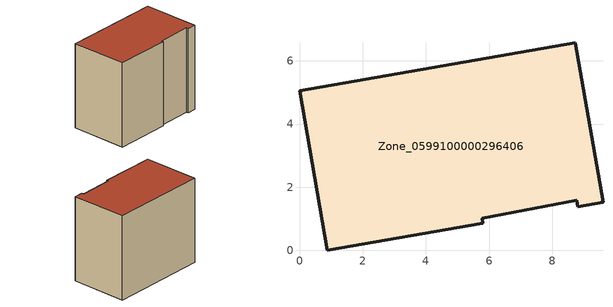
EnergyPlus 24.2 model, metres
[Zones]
Zone_0599100000296406
 floor ground (C_G): 8.78,1.59 5.78,1.01 5.81,0.86 0.88,0 0,5.06 8.73,6.58 9.61,1.52 8.82,1.38 z0
 wall outside (C_F): 8.82,1.38 9.61,1.52 8.73,6.58 0,5.06 0.88,0 5.81,0.86 5.78,1.01 8.78,1.59 8.82,1.38 z0:7.71
 roof outside (C_R): 5.78,1.01 8.78,1.59 8.82,1.38 9.61,1.52 8.73,6.58 0,5.06 0.88,0 5.81,0.86 z7.71
[BUILDING]
Pand.0599100000296406: North Axis=0; Terrain=City; Loads Convergence Tolerance Value=0.04; Temperature Convergence Tolerance Value=0.4; Solar Distribution=FullExterior; Maximum Number of Warmup Days=25; Minimum Number of Warmup Days=1
[Site:Location]
Rotterdam.The.Hague.AP_ZH_NLD Design_Conditions: Latitude=51.96; Longitude=4.45; Time Zone=1; Elevation=-4.5
[SITE:GROUNDTEMPERATURE:BUILDINGSURFACE]
18, 18, 18, 18, 18, 18, 18, 18, 18, 18, 18, 18
[MATERIAL] Thermal Absorptance=0.9; Solar Absorptance=0.7; Visible Absorptance=0.7
Name | Roughness | Thickness | Conductivity | Density | Specific Heat
G.TI.1975-1991 | MediumSmooth | 0.15 | 0.288461 | 540 | 1210
F.TI.1975-1991 | Rough | 0.3 | 0.230769 | 1920 | 840
R.TI.1975-1991 | MediumRough | 0.2 | 0.153846 | 1500 | 1000
[CONSTRUCTION]
C_G: G.TI.1975-1991
C_F: F.TI.1975-1991
C_R: R.TI.1975-1991
[ZONE]
Zone_0599100000296406: Type=1; Multiplier=1; Ceiling Height=Autocalculate; Volume=Autocalculate; Floor Area=autocalculate; Part of Total Floor Area=Yes
[ZONEINFILTRATION:DESIGNFLOWRATE]
Infil_Zone_0599100000296406: Zone or ZoneList or Space or SpaceList=Zone_0599100000296406; Schedule=AlwaysOn; Design Flow Rate Calculation Method=Flow/Area; Flow Rate per Floor Area=0.003; Constant Term Coefficient=1; Temperature Term Coefficient=0; Velocity Term Coefficient=0; Velocity Squared Term Coefficient=0
[HVACTEMPLATE:ZONE:IDEALLOADSAIRSYSTEM]
Zone_0599100000296406: Maximum Heating Supply Air Temperature=50; Minimum Cooling Supply Air Temperature=13; Maximum Heating Supply Air Humidity Ratio=0.0156; Minimum Cooling Supply Air Humidity Ratio=0.0077; Heating Limit=NoLimit; Cooling Limit=NoLimit; Dehumidification Control Type=ConstantSensibleHeatRatio; Cooling Sensible Heat Ratio=0.7; Dehumidification Setpoint=60; Humidification Control Type=None; Humidification Setpoint=30; Outdoor Air Method=None; Outdoor Air Flow Rate per Person=0.00944; Outdoor Air Flow Rate per Zone Floor Area=0; Outdoor Air Flow Rate per Zone=0; Demand Controlled Ventilation Type=None; Outdoor Air Economizer Type=NoEconomizer; Heat Recovery Type=None; Sensible Heat Recovery Effectiveness=0.7; Latent Heat Recovery Effectiveness=0.65
[ZONECONTROL:THERMOSTAT]
ThermostatControl_Zone_0599100000296406: Zone or ZoneList=Zone_0599100000296406; Control Type Schedule=DualSetpointControlType; Control 1=Thermostat_Zone_0599100000296406; Temperature Difference Between Cutout And Setpoint=0
[THERMOSTATSETPOINT:DUALSETPOINT]
Thermostat_Zone_0599100000296406: Heating Setpoint Temperature Schedule=HeatingSetpoint_Zone_0599100000296406; Cooling Setpoint Temperature Schedule=CoolingSetpoint_Zone_0599100000296406
[SCHEDULE:COMPACT]
HeatingSetpoint_Zone_0599100000296406: Through: 12/31, For: AllDays, Until: 24:00, 21
CoolingSetpoint_Zone_0599100000296406: Through: 12/31, For: AllDays, Until: 24:00, 24
DualSetpointControlType: Through: 12/31, For: AllDays, Until: 24:00, 4
AlwaysOn: Through: 12/31, For: AllDays, Until: 24:00, 1
